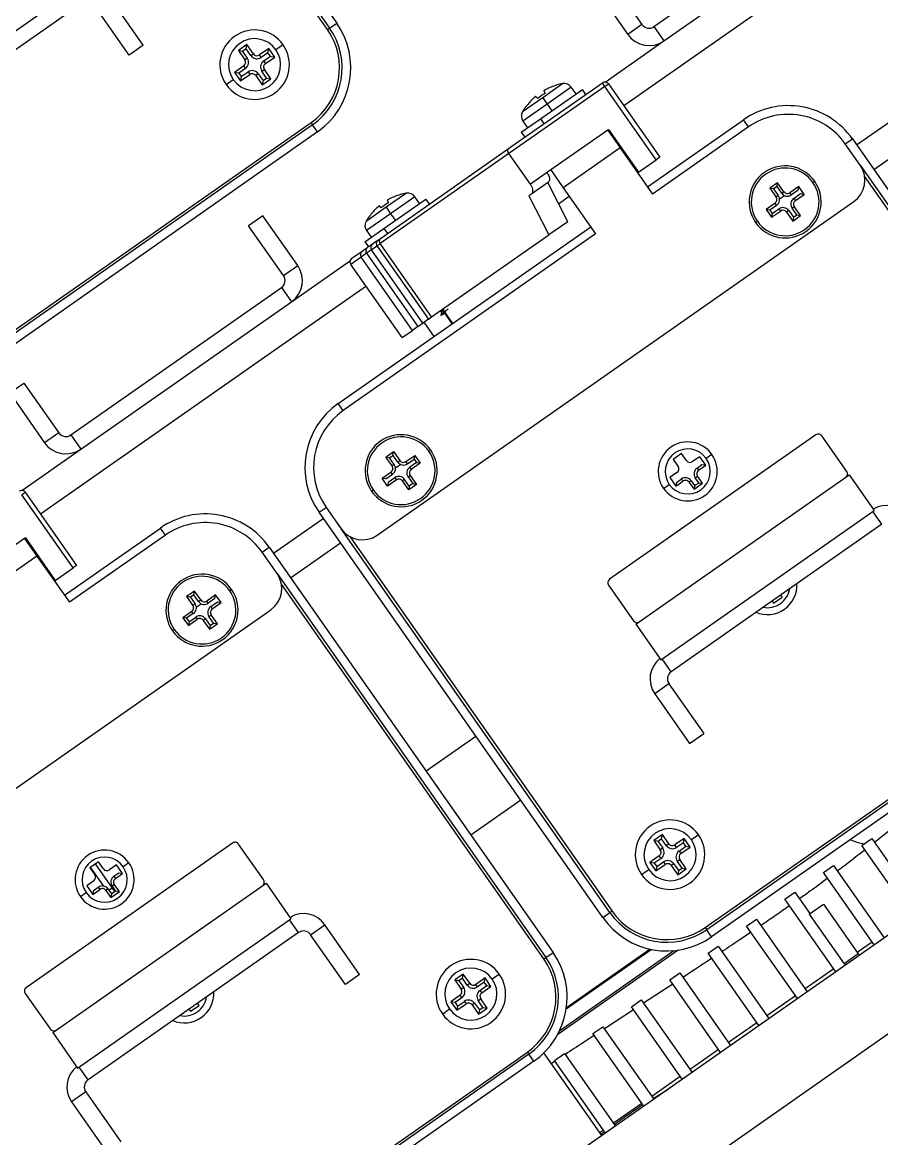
# Model space of a CAD drawing. Header units: millimetres. Extents: x 152904052 to 153933663, y 538271515 to 539240469.
# Drawn here: x 153346588.7 to 153346687.7, y 538942320.1 to 538942448.7 of the extents above; entities that cross this region are included whole.
import ezdxf

# ---------------------------------------------------------------- set-up
doc = ezdxf.new("R2010")
doc.units = ezdxf.units.MM
doc.layers.add('POWR', color=5, linetype='Continuous')

msp = doc.modelspace()

# ---------------------------------------------------------------- linework, layer by layer
at = {"layer": 'POWR', "color": 7}
for p, q in [((153346592.24, 538942495.33), (153346624.94, 538942448.64)), ((153346593.14, 538942492.3), (153346624.12, 538942448.07)), ((153346623.87, 538942447.89), (153346593.65, 538942491.06)), ((153346657.99, 538942439.13), (153346695.47, 538942465.38)), ((153346661.48, 538942448.23), (153346685.73, 538942465.21)), ((153346662.63, 538942446.59), (153346686.88, 538942463.57)), ((153346656.07, 538942454.21), (153346660.09, 538942448.47)), ((153346570.17, 538942435.32), (153346594.75, 538942452.53)), ((153346654.44, 538942453.06), (153346658.45, 538942447.33)), ((153346595.62, 538942450.94), (153346571.37, 538942433.96)), ((153346602.66, 538942446.11), (153346598.65, 538942451.84)), ((153346601.02, 538942444.96), (153346597.01, 538942450.69)), ((153346624.12, 538942448.07), (153346624.94, 538942448.64)), ((153346660.09, 538942448.47), (153346658.45, 538942447.33)), ((153346623.87, 538942447.89), (153346624.12, 538942448.07)), ((153346661.48, 538942448.23), (153346662.63, 538942446.59)), ((153346602.66, 538942446.11), (153346601.02, 538942444.96)), ((153346614.59, 538942446.16), (153346613.61, 538942445.47)), ((153346614.5, 538942445.67), (153346614.59, 538942446.16)), ((153346615.34, 538942445.09), (153346614.59, 538942446.16)), ((153346617.1, 538942445.71), (153346616.03, 538942444.97)), ((153346617.01, 538942445.23), (153346617.1, 538942445.71)), ((153346617.79, 538942444.73), (153346617.1, 538942445.71)), ((153346618.75, 538942446.14), (153346617.93, 538942445.57)), ((153346655.85, 538942441.84), (153346662.63, 538942446.59)), ((153346613.61, 538942445.47), (153346614.35, 538942444.4)), ((153346614.1, 538942445.38), (153346613.61, 538942445.47)), ((153346614.5, 538942445.67), (153346614.1, 538942445.38)), ((153346614.1, 538942445.38), (153346614.64, 538942444.6)), ((153346614.64, 538942444.6), (153346614.35, 538942444.4)), ((153346615.05, 538942444.89), (153346614.5, 538942445.67)), ((153346615.05, 538942444.89), (153346615.34, 538942445.09)), ((153346616.23, 538942444.68), (153346616.03, 538942444.97)), ((153346617.01, 538942445.23), (153346616.23, 538942444.68)), ((153346616.52, 538942444.27), (153346617.3, 538942444.82)), ((153346616.72, 538942443.99), (153346617.79, 538942444.73)), ((153346617.3, 538942444.82), (153346617.01, 538942445.23)), ((153346617.3, 538942444.82), (153346617.79, 538942444.73)), ((153346614.23, 538942443.71), (153346613.17, 538942442.96)), ((153346614.43, 538942443.42), (153346613.65, 538942442.88)), ((153346614.43, 538942443.42), (153346614.23, 538942443.71)), ((153346616.31, 538942443.09), (153346616.6, 538942443.29)), ((153346616.52, 538942444.27), (153346616.72, 538942443.99)), ((153346617.34, 538942442.22), (153346616.6, 538942443.29)), ((153346612.2, 538942441.55), (153346613.02, 538942442.13)), ((153346613.17, 538942442.96), (153346613.85, 538942441.98)), ((153346613.65, 538942442.88), (153346613.17, 538942442.96)), ((153346613.65, 538942442.88), (153346613.94, 538942442.47)), ((153346613.85, 538942441.98), (153346614.92, 538942442.72)), ((153346613.94, 538942442.47), (153346613.85, 538942441.98)), ((153346613.94, 538942442.47), (153346614.72, 538942443.01)), ((153346614.72, 538942443.01), (153346614.92, 538942442.72)), ((153346615.9, 538942442.8), (153346615.61, 538942442.6)), ((153346615.61, 538942442.6), (153346616.36, 538942441.54)), ((153346615.9, 538942442.8), (153346616.45, 538942442.03)), ((153346616.85, 538942442.31), (153346616.31, 538942443.09)), ((153346616.36, 538942441.54), (153346617.34, 538942442.22)), ((153346616.45, 538942442.03), (153346616.36, 538942441.54)), ((153346616.45, 538942442.03), (153346616.85, 538942442.31)), ((153346616.85, 538942442.31), (153346617.34, 538942442.22)), ((153346644.73, 538942434.18), (153346655.54, 538942441.75)), ((153346655.83, 538942441.34), (153346644.77, 538942433.6)), ((153346648.39, 538942437.6), (153346653.24, 538942440.99)), ((153346650.98, 538942441.67), (153346648.66, 538942440.04)), ((153346648.78, 538942440.82), (153346648.93, 538942440.55)), ((153346651.96, 538942441.25), (153346649.18, 538942439.3)), ((153346650.27, 538942441.51), (153346650.29, 538942441.49)), ((153346652.5, 538942440.48), (153346651.96, 538942441.25)), ((153346653.64, 538942440.42), (153346653.24, 538942440.99)), ((153346655.83, 538942441.34), (153346655.54, 538942441.75)), ((153346655.83, 538942441.34), (153346656.24, 538942441.63)), ((153346661.74, 538942432.9), (153346655.83, 538942441.34)), ((153346656.24, 538942441.63), (153346662.15, 538942433.19)), ((153346648.66, 538942440.04), (153346646.34, 538942438.41)), ((153346649.18, 538942439.3), (153346646.39, 538942437.35)), ((153346648.09, 538942439.96), (153346647.89, 538942440.2)), ((153346648.66, 538942440.04), (153346649.18, 538942439.3)), ((153346649.18, 538942439.3), (153346649.72, 538942438.53)), ((153346646.74, 538942439.01), (153346646.72, 538942439.03)), ((153346684.82, 538942434.6), (153346690.55, 538942438.61)), ((153346575.29, 538942404.48), (153346621.98, 538942437.17)), ((153346622.15, 538942436.92), (153346575.46, 538942404.23)), ((153346621.98, 538942437.17), (153346622.15, 538942436.92)), ((153346622.73, 538942436.11), (153346622.15, 538942436.92)), ((153346646.2, 538942436.06), (153346648.39, 538942437.6)), ((153346646.39, 538942437.35), (153346646.93, 538942436.58)), ((153346648.39, 538942437.6), (153346648.79, 538942437.02)), ((153346660.74, 538942429.76), (153346671.8, 538942437.51)), ((153346672.37, 538942436.69), (153346671.8, 538942437.51)), ((153346622.73, 538942436.11), (153346576.03, 538942403.41)), ((153346646.2, 538942436.06), (153346646.6, 538942435.49)), ((153346656.15, 538942436.32), (153346649.6, 538942431.73)), ((153346656.25, 538942436.38), (153346656.15, 538942436.32)), ((153346656.15, 538942436.32), (153346657.59, 538942434.27)), ((153346656.25, 538942436.38), (153346659.69, 538942431.47)), ((153346656.42, 538942436.14), (153346656.32, 538942436.07)), ((153346656.48, 538942436.05), (153346656.42, 538942435.93)), ((153346672.37, 538942436.69), (153346661.31, 538942428.94)), ((153346686.8, 538942431.77), (153346692.53, 538942435.79)), ((153346630.08, 538942423.92), (153346644.73, 538942434.18)), ((153346657.59, 538942434.27), (153346651.03, 538942429.68)), ((153346657.59, 538942434.27), (153346661.31, 538942428.94)), ((153346683.51, 538942434.72), (153346684.33, 538942435.3)), ((153346685.23, 538942432.26), (153346683.51, 538942434.72)), ((153346684.33, 538942435.3), (153346717.03, 538942388.6)), ((153346644.77, 538942433.6), (153346629.96, 538942423.23)), ((153346647.24, 538942430.07), (153346644.77, 538942433.6)), ((153346659.69, 538942431.47), (153346661.74, 538942432.9)), ((153346662.15, 538942433.19), (153346661.74, 538942432.9)), ((153346649.6, 538942431.73), (153346647.24, 538942430.07)), ((153346649.6, 538942431.73), (153346651.03, 538942429.68)), ((153346685.23, 538942432.26), (153346716.21, 538942388.03)), ((153346649.33, 538942430.32), (153346647.42, 538942428.98)), ((153346659.69, 538942431.47), (153346659.59, 538942431.4)), ((153346679.79, 538942430.28), (153346679.99, 538942430.42)), ((153346715.96, 538942387.86), (153346685.74, 538942431.02)), ((153346632.96, 538942429.05), (153346630.64, 538942427.42)), ((153346651.54, 538942425.76), (153346649.25, 538942430.26)), ((153346651.03, 538942429.68), (153346654.76, 538942424.35)), ((153346675.72, 538942430.24), (153346674.82, 538942429.61)), ((153346674.82, 538942429.61), (153346675.54, 538942428.59)), ((153346675.25, 538942429.54), (153346674.82, 538942429.61)), ((153346675.65, 538942429.82), (153346675.25, 538942429.54)), ((153346675.25, 538942429.54), (153346675.79, 538942428.76)), ((153346675.65, 538942429.82), (153346675.72, 538942430.24)), ((153346676.19, 538942429.04), (153346675.65, 538942429.82)), ((153346676.44, 538942429.22), (153346675.72, 538942430.24)), ((153346676.19, 538942429.04), (153346676.44, 538942429.22)), ((153346678.16, 538942429.81), (153346677.14, 538942429.1)), ((153346677.31, 538942428.85), (153346677.14, 538942429.1)), ((153346678.09, 538942429.39), (153346677.31, 538942428.85)), ((153346677.59, 538942428.45), (153346678.36, 538942428.99)), ((153346678.09, 538942429.39), (153346678.16, 538942429.81)), ((153346678.79, 538942428.91), (153346678.16, 538942429.81)), ((153346678.36, 538942428.99), (153346678.79, 538942428.91)), ((153346629.61, 538942389.66), (153346684.5, 538942428.09)), ((153346630.37, 538942424.98), (153346635.22, 538942428.37)), ((153346630.75, 538942428.2), (153346630.91, 538942427.93)), ((153346633.94, 538942428.63), (153346631.15, 538942426.68)), ((153346632.25, 538942428.89), (153346632.26, 538942428.88)), ((153346634.48, 538942427.86), (153346633.94, 538942428.63)), ((153346635.62, 538942427.8), (153346635.22, 538942428.37)), ((153346647.42, 538942428.98), (153346647.08, 538942428.74)), ((153346647.08, 538942428.74), (153346649.37, 538942424.24)), ((153346650.49, 538942427.83), (153346651.72, 538942428.7)), ((153346675.42, 538942427.89), (153346674.39, 538942427.18)), ((153346675.59, 538942427.64), (153346675.42, 538942427.89)), ((153346675.79, 538942428.76), (153346675.54, 538942428.59)), ((153346675.93, 538942428.38), (153346676.51, 538942428.78)), ((153346677.59, 538942428.45), (153346677.77, 538942428.2)), ((153346677.77, 538942428.2), (153346678.79, 538942428.91)), ((153346616.43, 538942426.45), (153346614.79, 538942425.3)), ((153346620.44, 538942420.71), (153346616.43, 538942426.45)), ((153346630.64, 538942427.42), (153346628.31, 538942425.79)), ((153346631.15, 538942426.68), (153346628.37, 538942424.73)), ((153346630.07, 538942427.34), (153346629.86, 538942427.58)), ((153346630.64, 538942427.42), (153346631.15, 538942426.68)), ((153346631.15, 538942426.68), (153346631.7, 538942425.91)), ((153346674.39, 538942427.18), (153346675.02, 538942426.27)), ((153346674.82, 538942427.1), (153346674.39, 538942427.18)), ((153346675.59, 538942427.64), (153346674.82, 538942427.1)), ((153346674.82, 538942427.1), (153346675.1, 538942426.7)), ((153346675.02, 538942426.27), (153346676.05, 538942426.99)), ((153346675.1, 538942426.7), (153346675.02, 538942426.27)), ((153346675.1, 538942426.7), (153346675.87, 538942427.24)), ((153346675.87, 538942427.24), (153346676.05, 538942426.99)), ((153346677, 538942427.04), (153346676.74, 538942426.87)), ((153346676.74, 538942426.87), (153346677.46, 538942425.84)), ((153346677, 538942427.04), (153346677.54, 538942426.27)), ((153346677.39, 538942427.32), (153346677.64, 538942427.5)), ((153346677.93, 538942426.55), (153346677.39, 538942427.32)), ((153346677.46, 538942425.84), (153346678.36, 538942426.48)), ((153346677.54, 538942426.27), (153346677.93, 538942426.55)), ((153346678.36, 538942426.48), (153346677.64, 538942427.5)), ((153346677.93, 538942426.55), (153346678.36, 538942426.48)), ((153346618.8, 538942419.56), (153346614.79, 538942425.3)), ((153346625.11, 538942404.81), (153346654.19, 538942425.17)), ((153346628.72, 538942426.39), (153346628.7, 538942426.41)), ((153346651.54, 538942425.76), (153346649.37, 538942424.24)), ((153346673.4, 538942425.81), (153346673.19, 538942425.66)), ((153346677.54, 538942426.27), (153346677.46, 538942425.84)), ((153346654.76, 538942424.35), (153346625.68, 538942403.99)), ((153346628.18, 538942423.44), (153346630.37, 538942424.98)), ((153346628.37, 538942424.73), (153346628.91, 538942423.96)), ((153346629.7, 538942423.65), (153346630.08, 538942423.92)), ((153346630.37, 538942424.98), (153346630.77, 538942424.4)), ((153346635.87, 538942414.79), (153346649.37, 538942424.24)), ((153346627.87, 538942422.37), (153346628.28, 538942422.66)), ((153346628.18, 538942423.44), (153346628.58, 538942422.87)), ((153346628.28, 538942422.66), (153346628.31, 538942422.68)), ((153346628.28, 538942422.66), (153346628.33, 538942422.6)), ((153346628.31, 538942422.68), (153346628.5, 538942422.81)), ((153346628.5, 538942422.81), (153346629.07, 538942423.21)), ((153346629.58, 538942422.96), (153346628.95, 538942422.52)), ((153346629.07, 538942423.21), (153346629.48, 538942423.5)), ((153346629.48, 538942423.5), (153346629.51, 538942423.52)), ((153346629.48, 538942423.5), (153346629.53, 538942423.44)), ((153346629.51, 538942423.52), (153346629.7, 538942423.65)), ((153346629.96, 538942423.23), (153346629.58, 538942422.96)), ((153346629.58, 538942422.96), (153346635.49, 538942414.52)), ((153346629.58, 538942422.96), (153346635.49, 538942414.52)), ((153346629.58, 538942422.96), (153346629.58, 538942422.96)), ((153346635.87, 538942414.79), (153346629.96, 538942423.23)), ((153346619.71, 538942416.53), (153346626.51, 538942421.3)), ((153346627.75, 538942421.68), (153346626.55, 538942420.84)), ((153346626.68, 538942421.54), (153346627.87, 538942422.37)), ((153346628.38, 538942422.12), (153346627.75, 538942421.68)), ((153346633.66, 538942413.24), (153346627.75, 538942421.68)), ((153346628.95, 538942422.52), (153346628.38, 538942422.12)), ((153346628.38, 538942422.12), (153346634.29, 538942413.68)), ((153346628.38, 538942422.12), (153346634.29, 538942413.68)), ((153346628.38, 538942422.12), (153346628.38, 538942422.12)), ((153346634.86, 538942414.08), (153346628.95, 538942422.52)), ((153346618.8, 538942419.56), (153346620.44, 538942420.71)), ((153346632.46, 538942412.4), (153346626.55, 538942420.84)), ((153346590.82, 538942392.1), (153346628.3, 538942418.34)), ((153346594.31, 538942401.19), (153346618.56, 538942418.17)), ((153346618.56, 538942418.17), (153346619.71, 538942416.53)), ((153346595.46, 538942399.56), (153346619.71, 538942416.53)), ((153346636.82, 538942415.46), (153346637.01, 538942415.46)), ((153346637.07, 538942415.63), (153346638.21, 538942413.99)), ((153346637.11, 538942415.05), (153346637.34, 538942415.24)), ((153346637.28, 538942415.16), (153346637.11, 538942415.05)), ((153346637.14, 538942415.68), (153346638.28, 538942414.04)), ((153346634.29, 538942413.68), (153346633.66, 538942413.24)), ((153346634.29, 538942413.68), (153346634.86, 538942414.08)), ((153346634.29, 538942413.68), (153346634.29, 538942413.68)), ((153346635.49, 538942414.52), (153346634.86, 538942414.08)), ((153346636.17, 538942412.55), (153346635.02, 538942414.19)), ((153346635.49, 538942414.52), (153346635.87, 538942414.79)), ((153346635.49, 538942414.52), (153346635.49, 538942414.52)), ((153346632.46, 538942412.4), (153346633.66, 538942413.24)), ((153346587.27, 538942406.03), (153346588.9, 538942407.17)), ((153346588.9, 538942407.17), (153346592.92, 538942401.44)), ((153346484.28, 538942189.25), (153346793.71, 538942405.92)), ((153346587.27, 538942406.03), (153346591.28, 538942400.29)), ((153346777.07, 538942405.62), (153346555.9, 538942250.76)), ((153346625.68, 538942403.99), (153346625.11, 538942404.81)), ((153346592.92, 538942401.44), (153346591.28, 538942400.29)), ((153346594.31, 538942401.19), (153346595.46, 538942399.56)), ((153346680.12, 538942401.21), (153346656.36, 538942384.58)), ((153346683.68, 538942397), (153346680.81, 538942401.09)), ((153346588.68, 538942394.81), (153346595.46, 538942399.56)), ((153346635.55, 538942399.31), (153346635.76, 538942399.45)), ((153346630.59, 538942398.64), (153346631.49, 538942399.27)), ((153346631.31, 538942397.62), (153346630.59, 538942398.64)), ((153346631.02, 538942398.56), (153346630.59, 538942398.64)), ((153346631.02, 538942398.56), (153346631.41, 538942398.84)), ((153346631.56, 538942397.79), (153346631.02, 538942398.56)), ((153346631.41, 538942398.84), (153346631.49, 538942399.27)), ((153346631.41, 538942398.84), (153346631.95, 538942398.07)), ((153346631.49, 538942399.27), (153346632.21, 538942398.25)), ((153346631.95, 538942398.07), (153346632.21, 538942398.25)), ((153346632.9, 538942398.12), (153346633.93, 538942398.84)), ((153346633.08, 538942397.87), (153346632.9, 538942398.12)), ((153346633.08, 538942397.87), (153346633.85, 538942398.41)), ((153346633.85, 538942398.41), (153346633.93, 538942398.84)), ((153346633.85, 538942398.41), (153346634.13, 538942398.01)), ((153346633.93, 538942398.84), (153346634.56, 538942397.94)), ((153346664.66, 538942399.06), (153346663.68, 538942398.37)), ((153346663.68, 538942398.37), (153346664.25, 538942397.55)), ((153346665.23, 538942398.24), (153346664.66, 538942399.06)), ((153346666.75, 538942398.69), (153346665.93, 538942398.12)), ((153346667.44, 538942397.71), (153346666.75, 538942398.69)), ((153346668.16, 538942398.94), (153346667.5, 538942398.48)), ((153346630.16, 538942396.2), (153346631.18, 538942396.92)), ((153346631.36, 538942396.67), (153346631.18, 538942396.92)), ((153346631.56, 538942397.79), (153346631.31, 538942397.62)), ((153346631.7, 538942397.4), (153346632.27, 538942397.8)), ((153346634.13, 538942398.01), (153346633.36, 538942397.47)), ((153346633.36, 538942397.47), (153346633.53, 538942397.22)), ((153346634.56, 538942397.94), (153346633.53, 538942397.22)), ((153346634.13, 538942398.01), (153346634.56, 538942397.94)), ((153346664.13, 538942396.85), (153346663.31, 538942396.28)), ((153346666.44, 538942397.38), (153346667.01, 538942397.78)), ((153346666.44, 538942397.38), (153346666.62, 538942397.13)), ((153346666.62, 538942397.13), (153346667.44, 538942397.71)), ((153346667.01, 538942397.78), (153346667.44, 538942397.71)), ((153346630.79, 538942395.3), (153346630.16, 538942396.2)), ((153346630.59, 538942396.13), (153346630.16, 538942396.2)), ((153346630.59, 538942396.13), (153346631.36, 538942396.67)), ((153346631.81, 538942396.02), (153346630.79, 538942395.3)), ((153346630.86, 538942395.73), (153346630.79, 538942395.3)), ((153346631.64, 538942396.27), (153346630.86, 538942395.73)), ((153346631.64, 538942396.27), (153346631.81, 538942396.02)), ((153346632.76, 538942396.07), (153346632.51, 538942395.9)), ((153346633.23, 538942394.87), (153346632.51, 538942395.9)), ((153346633.3, 538942395.3), (153346632.76, 538942396.07)), ((153346633.16, 538942396.35), (153346633.41, 538942396.53)), ((153346633.16, 538942396.35), (153346633.7, 538942395.58)), ((153346633.7, 538942395.58), (153346633.3, 538942395.3)), ((153346633.41, 538942396.53), (153346634.13, 538942395.5)), ((153346633.7, 538942395.58), (153346634.13, 538942395.5)), ((153346659.39, 538942379.38), (153346683.97, 538942396.59)), ((153346663.31, 538942396.28), (153346664, 538942395.3)), ((153346664, 538942395.3), (153346664.82, 538942395.87)), ((153346664.07, 538942395.72), (153346664, 538942395.3)), ((153346664.07, 538942395.72), (153346664.64, 538942396.12)), ((153346664.64, 538942396.12), (153346664.82, 538942395.87)), ((153346665.76, 538942395.92), (153346665.51, 538942395.75)), ((153346665.51, 538942395.75), (153346666.09, 538942394.93)), ((153346665.76, 538942395.92), (153346666.16, 538942395.36)), ((153346666.09, 538942394.93), (153346667.07, 538942395.62)), ((153346666.16, 538942395.36), (153346666.64, 538942395.69)), ((153346666.24, 538942396.26), (153346666.5, 538942396.44)), ((153346666.64, 538942395.69), (153346666.24, 538942396.26)), ((153346667.07, 538942395.62), (153346666.5, 538942396.44)), ((153346666.64, 538942395.69), (153346667.07, 538942395.62)), ((153346683.97, 538942396.59), (153346686.84, 538942392.49)), ((153346588.66, 538942394.31), (153346589.07, 538942394.59)), ((153346594.57, 538942385.87), (153346588.66, 538942394.31)), ((153346589.07, 538942394.59), (153346594.98, 538942386.16)), ((153346629.16, 538942394.83), (153346628.96, 538942394.69)), ((153346634.13, 538942395.5), (153346633.23, 538942394.87)), ((153346633.3, 538942395.3), (153346633.23, 538942394.87)), ((153346662.59, 538942395.04), (153346663.24, 538942395.5)), ((153346666.16, 538942395.36), (153346666.09, 538942394.93)), ((153346622.9, 538942392.28), (153346623.72, 538942392.85)), ((153346655.59, 538942345.59), (153346622.9, 538942392.28)), ((153346623.72, 538942392.85), (153346625.44, 538942390.39)), ((153346662.26, 538942375.28), (153346686.84, 538942392.49)), ((153346687.71, 538942390.9), (153346686.67, 538942392.38)), ((153346593.57, 538942382.73), (153346604.63, 538942390.47)), ((153346605.2, 538942389.65), (153346604.63, 538942390.47)), ((153346617.65, 538942387.57), (153346623.38, 538942391.58)), ((153346687.71, 538942390.9), (153346663.46, 538942373.92)), ((153346588.98, 538942389.28), (153346582.43, 538942384.69)), ((153346589.08, 538942389.35), (153346588.98, 538942389.28)), ((153346588.98, 538942389.28), (153346590.41, 538942387.23)), ((153346589.08, 538942389.35), (153346592.52, 538942384.44)), ((153346605.2, 538942389.65), (153346594.14, 538942381.91)), ((153346656.41, 538942346.16), (153346625.44, 538942390.39)), ((153346626.43, 538942389.49), (153346656.66, 538942346.33)), ((153346589.25, 538942389.1), (153346589.15, 538942389.04)), ((153346589.31, 538942389.02), (153346589.25, 538942388.89)), ((153346616.34, 538942387.69), (153346617.16, 538942388.26)), ((153346617.16, 538942388.26), (153346649.86, 538942341.57)), ((153346619.63, 538942384.74), (153346625.36, 538942388.75)), ((153346590.41, 538942387.23), (153346583.86, 538942382.65)), ((153346590.41, 538942387.23), (153346594.14, 538942381.91)), ((153346618.06, 538942385.23), (153346616.34, 538942387.69)), ((153346592.52, 538942384.44), (153346594.57, 538942385.87)), ((153346594.98, 538942386.16), (153346594.57, 538942385.87)), ((153346592.52, 538942384.44), (153346592.42, 538942384.37)), ((153346618.06, 538942385.23), (153346649.04, 538942341)), ((153346648.79, 538942340.82), (153346618.57, 538942383.99)), ((153346608.55, 538942383.21), (153346607.65, 538942382.58)), ((153346608.48, 538942382.78), (153346608.08, 538942382.5)), ((153346608.48, 538942382.78), (153346608.55, 538942383.21)), ((153346609.02, 538942382.01), (153346608.48, 538942382.78)), ((153346609.27, 538942382.19), (153346608.55, 538942383.21)), ((153346610.99, 538942382.78), (153346609.97, 538942382.06)), ((153346610.91, 538942382.35), (153346610.99, 538942382.78)), ((153346611.62, 538942381.88), (153346610.99, 538942382.78)), ((153346612.62, 538942383.25), (153346612.82, 538942383.39)), ((153346656.24, 538942383.88), (153346659.11, 538942379.79)), ((153346676.25, 538942382.51), (153346676.07, 538942382.76)), ((153346607.65, 538942382.58), (153346608.37, 538942381.56)), ((153346608.08, 538942382.5), (153346607.65, 538942382.58)), ((153346608.08, 538942382.5), (153346608.62, 538942381.73)), ((153346608.62, 538942381.73), (153346608.37, 538942381.56)), ((153346608.76, 538942381.34), (153346609.33, 538942381.74)), ((153346609.02, 538942382.01), (153346609.27, 538942382.19)), ((153346610.14, 538942381.81), (153346609.97, 538942382.06)), ((153346610.91, 538942382.35), (153346610.14, 538942381.81)), ((153346610.42, 538942381.41), (153346611.19, 538942381.95)), ((153346610.42, 538942381.41), (153346610.6, 538942381.16)), ((153346610.6, 538942381.16), (153346611.62, 538942381.88)), ((153346611.19, 538942381.95), (153346611.62, 538942381.88)), ((153346675.09, 538942382.07), (153346675.26, 538942381.82)), ((153346675.26, 538942381.82), (153346676.25, 538942382.51)), ((153346562.44, 538942342.62), (153346617.33, 538942381.05)), ((153346608.25, 538942380.86), (153346607.22, 538942380.14)), ((153346607.22, 538942380.14), (153346607.85, 538942379.24)), ((153346607.65, 538942380.07), (153346607.22, 538942380.14)), ((153346608.42, 538942380.61), (153346607.65, 538942380.07)), ((153346607.93, 538942379.67), (153346608.7, 538942380.21)), ((153346608.42, 538942380.61), (153346608.25, 538942380.86)), ((153346608.7, 538942380.21), (153346608.88, 538942379.96)), ((153346610.22, 538942380.29), (153346610.47, 538942380.47)), ((153346610.76, 538942379.52), (153346610.22, 538942380.29)), ((153346611.19, 538942379.44), (153346610.47, 538942380.47)), ((153346607.65, 538942380.07), (153346607.93, 538942379.67)), ((153346607.85, 538942379.24), (153346608.88, 538942379.96)), ((153346607.93, 538942379.67), (153346607.85, 538942379.24)), ((153346609.82, 538942380.01), (153346609.57, 538942379.83)), ((153346609.57, 538942379.83), (153346610.29, 538942378.81)), ((153346609.82, 538942380.01), (153346610.37, 538942379.24)), ((153346610.29, 538942378.81), (153346611.19, 538942379.44)), ((153346610.37, 538942379.24), (153346610.29, 538942378.81)), ((153346610.37, 538942379.24), (153346610.76, 538942379.52)), ((153346610.76, 538942379.52), (153346611.19, 538942379.44)), ((153346659.39, 538942379.38), (153346662.26, 538942375.28)), ((153346606.23, 538942378.77), (153346606.02, 538942378.63)), ((153346667.38, 538942344.44), (153346714.07, 538942377.13)), ((153346714.24, 538942376.89), (153346667.55, 538942344.19)), ((153346663.46, 538942373.92), (153346662.43, 538942375.4)), ((153346714.82, 538942376.07), (153346668.12, 538942343.37)), ((153346663.21, 538942372.53), (153346661.58, 538942371.38)), ((153346663.21, 538942372.53), (153346667.23, 538942366.8)), ((153346661.58, 538942371.38), (153346665.59, 538942365.65)), ((153346640.96, 538942366.47), (153346635.23, 538942362.46)), ((153346665.59, 538942365.65), (153346667.23, 538942366.8)), ((153346646.13, 538942359.1), (153346640.39, 538942355.09)), ((153346690.01, 538942356.75), (153346686.88, 538942354.25)), ((153346662.45, 538942355.15), (153346661.46, 538942354.46)), ((153346661.46, 538942354.46), (153346662.21, 538942353.39)), ((153346661.95, 538942354.37), (153346661.46, 538942354.46)), ((153346662.36, 538942354.66), (153346661.95, 538942354.37)), ((153346662.36, 538942354.66), (153346662.45, 538942355.15)), ((153346662.9, 538942353.88), (153346662.36, 538942354.66)), ((153346663.19, 538942354.08), (153346662.45, 538942355.15)), ((153346664.95, 538942354.7), (153346663.89, 538942353.96)), ((153346664.87, 538942354.22), (153346664.95, 538942354.7)), ((153346665.64, 538942353.72), (153346664.95, 538942354.7)), ((153346666.61, 538942355.13), (153346665.79, 538942354.56)), ((153346685.42, 538942353.9), (153346686.56, 538942354.7)), ((153346686.56, 538942354.7), (153346692.41, 538942346.34)), ((153346612.95, 538942354.18), (153346589.19, 538942337.55)), ((153346616.51, 538942349.96), (153346613.64, 538942354.06)), ((153346661.95, 538942354.37), (153346662.5, 538942353.59)), ((153346662.5, 538942353.59), (153346662.21, 538942353.39)), ((153346662.9, 538942353.88), (153346663.19, 538942354.08)), ((153346664.09, 538942353.67), (153346663.89, 538942353.96)), ((153346664.87, 538942354.22), (153346664.09, 538942353.67)), ((153346664.37, 538942353.26), (153346665.15, 538942353.81)), ((153346664.37, 538942353.26), (153346664.58, 538942352.98)), ((153346664.58, 538942352.98), (153346665.64, 538942353.72)), ((153346665.15, 538942353.81), (153346664.87, 538942354.22)), ((153346665.15, 538942353.81), (153346665.64, 538942353.72)), ((153346691.27, 538942345.54), (153346685.42, 538942353.9)), ((153346597.49, 538942352.02), (153346596.51, 538942351.34)), ((153346598.06, 538942351.21), (153346597.49, 538942352.02)), ((153346600.99, 538942351.91), (153346600.33, 538942351.45)), ((153346662.09, 538942352.7), (153346661.02, 538942351.95)), ((153346661.02, 538942351.95), (153346661.71, 538942350.97)), ((153346661.51, 538942351.87), (153346661.02, 538942351.95)), ((153346662.29, 538942352.41), (153346661.51, 538942351.87)), ((153346661.51, 538942351.87), (153346661.8, 538942351.46)), ((153346661.8, 538942351.46), (153346662.57, 538942352)), ((153346662.29, 538942352.41), (153346662.09, 538942352.7)), ((153346662.57, 538942352), (153346662.77, 538942351.71)), ((153346664.17, 538942352.08), (153346664.45, 538942352.28)), ((153346664.71, 538942351.3), (153346664.17, 538942352.08)), ((153346665.2, 538942351.21), (153346664.45, 538942352.28)), ((153346596.51, 538942351.34), (153346597.08, 538942350.52)), ((153346598.11, 538942349.21), (153346596.59, 538942351.39)), ((153346599.39, 538942348.61), (153346597.16, 538942351.8)), ((153346599.58, 538942351.66), (153346598.76, 538942351.08)), ((153346599.27, 538942350.35), (153346599.84, 538942350.75)), ((153346599.45, 538942350.1), (153346600.27, 538942350.67)), ((153346600.27, 538942350.67), (153346599.58, 538942351.66)), ((153346599.84, 538942350.75), (153346600.27, 538942350.67)), ((153346660.05, 538942350.54), (153346660.87, 538942351.12)), ((153346661.71, 538942350.97), (153346662.77, 538942351.71)), ((153346661.8, 538942351.46), (153346661.71, 538942350.97)), ((153346663.76, 538942351.79), (153346663.47, 538942351.59)), ((153346663.47, 538942351.59), (153346664.22, 538942350.53)), ((153346663.76, 538942351.79), (153346664.3, 538942351.02)), ((153346664.22, 538942350.53), (153346665.2, 538942351.21)), ((153346664.3, 538942351.02), (153346664.22, 538942350.53)), ((153346664.3, 538942351.02), (153346664.71, 538942351.3)), ((153346664.71, 538942351.3), (153346665.2, 538942351.21)), ((153346680.99, 538942350.8), (153346682.14, 538942351.6)), ((153346686.84, 538942342.44), (153346680.99, 538942350.8)), ((153346682.14, 538942351.6), (153346687.99, 538942343.25)), ((153346592.22, 538942332.35), (153346616.8, 538942349.55)), ((153346596.96, 538942349.82), (153346596.14, 538942349.25)), ((153346599.07, 538942349.23), (153346599.32, 538942349.4)), ((153346599.27, 538942350.35), (153346599.45, 538942350.1)), ((153346599.9, 538942348.58), (153346599.32, 538942349.4)), ((153346616.8, 538942349.55), (153346619.67, 538942345.46)), ((153346595.42, 538942348.01), (153346596.07, 538942348.47)), ((153346596.14, 538942349.25), (153346596.83, 538942348.26)), ((153346596.83, 538942348.26), (153346597.65, 538942348.84)), ((153346596.9, 538942348.69), (153346596.83, 538942348.26)), ((153346596.9, 538942348.69), (153346597.47, 538942349.09)), ((153346597.47, 538942349.09), (153346597.65, 538942348.84)), ((153346598.59, 538942348.89), (153346598.34, 538942348.71)), ((153346598.34, 538942348.71), (153346598.92, 538942347.9)), ((153346598.59, 538942348.89), (153346598.99, 538942348.32)), ((153346599.11, 538942349.01), (153346598.71, 538942348.73)), ((153346598.92, 538942347.9), (153346599.9, 538942348.58)), ((153346598.99, 538942348.32), (153346598.92, 538942347.9)), ((153346598.99, 538942348.32), (153346599.47, 538942348.66)), ((153346599.47, 538942348.66), (153346599.07, 538942349.23)), ((153346599.47, 538942348.66), (153346599.9, 538942348.58)), ((153346676.57, 538942347.7), (153346677.72, 538942348.5)), ((153346677.72, 538942348.5), (153346679.44, 538942346.05)), ((153346682.42, 538942339.35), (153346676.57, 538942347.7)), ((153346679.36, 538942345.99), (153346680.99, 538942347.14)), ((153346680.99, 538942347.14), (153346685.01, 538942341.4)), ((153346595.09, 538942328.25), (153346619.67, 538942345.46)), ((153346655.59, 538942345.59), (153346656.41, 538942346.16)), ((153346656.66, 538942346.33), (153346656.41, 538942346.16)), ((153346672.15, 538942344.6), (153346673.29, 538942345.41)), ((153346673.29, 538942345.41), (153346679.14, 538942337.05)), ((153346679.36, 538942345.99), (153346683.37, 538942340.26)), ((153346620.54, 538942343.87), (153346619.5, 538942345.34)), ((153346621.93, 538942343.62), (153346623.57, 538942344.77)), ((153346627.58, 538942339.04), (153346623.57, 538942344.77)), ((153346667.38, 538942344.44), (153346667.55, 538942344.19)), ((153346668.12, 538942343.37), (153346667.55, 538942344.19)), ((153346678, 538942336.25), (153346672.15, 538942344.6)), ((153346620.54, 538942343.87), (153346596.29, 538942326.89)), ((153346625.94, 538942337.89), (153346621.93, 538942343.62)), ((153346649.04, 538942341), (153346649.86, 538942341.57)), ((153346664.28, 538942341.84), (153346650.4, 538942332.12)), ((153346650.64, 538942332.59), (153346663.76, 538942341.78)), ((153346651.38, 538942335.07), (153346661.17, 538942341.93)), ((153346661.04, 538942341.95), (153346651.4, 538942335.21)), ((153346667.72, 538942341.51), (153346668.87, 538942342.31)), ((153346668.87, 538942342.31), (153346674.72, 538942333.95)), ((153346686.61, 538942342.77), (153346684.89, 538942341.57)), ((153346648.79, 538942340.82), (153346649.04, 538942341)), ((153346673.57, 538942333.15), (153346667.72, 538942341.51)), ((153346685.01, 538942341.4), (153346683.37, 538942340.26)), ((153346683.37, 538942340.26), (153346683.49, 538942340.1)), ((153346627.58, 538942339.04), (153346625.94, 538942337.89)), ((153346639.51, 538942339.09), (153346638.53, 538942338.4)), ((153346639.42, 538942338.6), (153346639.51, 538942339.09)), ((153346640.26, 538942338.02), (153346639.51, 538942339.09)), ((153346643.67, 538942339.07), (153346642.85, 538942338.5)), ((153346663.3, 538942338.41), (153346664.45, 538942339.21)), ((153346664.45, 538942339.21), (153346670.3, 538942330.86)), ((153346682.19, 538942339.67), (153346678.91, 538942337.38)), ((153346639.02, 538942338.31), (153346638.53, 538942338.4)), ((153346638.53, 538942338.4), (153346639.27, 538942337.33)), ((153346639.42, 538942338.6), (153346639.02, 538942338.31)), ((153346639.02, 538942338.31), (153346639.56, 538942337.53)), ((153346639.97, 538942337.82), (153346639.42, 538942338.6)), ((153346639.97, 538942337.82), (153346640.26, 538942338.02)), ((153346642.02, 538942338.64), (153346640.95, 538942337.9)), ((153346641.15, 538942337.61), (153346640.95, 538942337.9)), ((153346641.93, 538942338.16), (153346641.15, 538942337.61)), ((153346641.44, 538942337.2), (153346642.22, 538942337.75)), ((153346641.93, 538942338.16), (153346642.02, 538942338.64)), ((153346642.22, 538942337.75), (153346641.93, 538942338.16)), ((153346642.7, 538942337.66), (153346642.02, 538942338.64)), ((153346642.22, 538942337.75), (153346642.7, 538942337.66)), ((153346663.64, 538942337.93), (153346660.29, 538942335.74)), ((153346669.15, 538942330.05), (153346663.3, 538942338.41)), ((153346589.07, 538942336.85), (153346591.94, 538942332.76)), ((153346639.15, 538942336.64), (153346638.08, 538942335.89)), ((153346639.35, 538942336.35), (153346639.15, 538942336.64)), ((153346639.56, 538942337.53), (153346639.27, 538942337.33)), ((153346641.44, 538942337.2), (153346641.64, 538942336.92)), ((153346641.64, 538942336.92), (153346642.7, 538942337.66)), ((153346677.77, 538942336.58), (153346674.49, 538942334.28)), ((153346608.09, 538942334.79), (153346609.08, 538942335.48)), ((153346609.08, 538942335.48), (153346608.9, 538942335.72)), ((153346638.08, 538942335.89), (153346638.77, 538942334.91)), ((153346638.57, 538942335.8), (153346638.08, 538942335.89)), ((153346639.35, 538942336.35), (153346638.57, 538942335.8)), ((153346638.57, 538942335.8), (153346638.86, 538942335.4)), ((153346638.77, 538942334.91), (153346639.84, 538942335.65)), ((153346638.86, 538942335.4), (153346638.77, 538942334.91)), ((153346638.86, 538942335.4), (153346639.64, 538942335.94)), ((153346639.64, 538942335.94), (153346639.84, 538942335.65)), ((153346640.82, 538942335.73), (153346640.53, 538942335.53)), ((153346640.53, 538942335.53), (153346641.28, 538942334.47)), ((153346640.82, 538942335.73), (153346641.37, 538942334.96)), ((153346641.23, 538942336.02), (153346641.52, 538942336.22)), ((153346641.77, 538942335.24), (153346641.23, 538942336.02)), ((153346641.28, 538942334.47), (153346642.26, 538942335.15)), ((153346641.37, 538942334.96), (153346641.77, 538942335.24)), ((153346642.26, 538942335.15), (153346641.52, 538942336.22)), ((153346641.77, 538942335.24), (153346642.26, 538942335.15)), ((153346658.88, 538942335.31), (153346660.02, 538942336.12)), ((153346664.73, 538942326.96), (153346658.88, 538942335.31)), ((153346660.02, 538942336.12), (153346665.87, 538942327.76)), ((153346607.92, 538942335.04), (153346608.09, 538942334.79)), ((153346637.12, 538942334.48), (153346637.94, 538942335.06)), ((153346641.37, 538942334.96), (153346641.28, 538942334.47)), ((153346659.12, 538942334.97), (153346655.77, 538942332.78)), ((153346654.45, 538942332.22), (153346655.6, 538942333.02)), ((153346655.6, 538942333.02), (153346661.45, 538942324.66)), ((153346673.34, 538942333.48), (153346670.07, 538942331.19)), ((153346592.22, 538942332.35), (153346595.09, 538942328.25)), ((153346660.3, 538942323.86), (153346654.45, 538942332.22)), ((153346600.21, 538942297.41), (153346646.9, 538942330.1)), ((153346646.9, 538942330.1), (153346647.07, 538942329.85)), ((153346655.47, 538942320.48), (153346648.8, 538942330)), ((153346668.92, 538942330.38), (153346665.64, 538942328.09)), ((153346647.07, 538942329.85), (153346600.38, 538942297.16)), ((153346647.65, 538942329.04), (153346600.95, 538942296.34)), ((153346647.65, 538942329.04), (153346647.07, 538942329.85)), ((153346650.08, 538942329.05), (153346649.66, 538942328.77)), ((153346650.03, 538942329.12), (153346651.18, 538942329.92)), ((153346655.88, 538942320.76), (153346650.03, 538942329.12)), ((153346651.18, 538942329.92), (153346657.03, 538942321.57)), ((153346596.29, 538942326.89), (153346595.26, 538942328.36)), ((153346664.5, 538942327.28), (153346661.22, 538942324.99)), ((153346596.04, 538942325.5), (153346594.4, 538942324.35)), ((153346596.04, 538942325.5), (153346600.06, 538942319.76)), ((153346661.38, 538942324.76), (153346663.11, 538942325.83)), ((153346594.4, 538942324.35), (153346598.42, 538942318.62)), ((153346660.07, 538942324.19), (153346656.8, 538942321.89)), ((153346655.65, 538942321.09), (153346655.24, 538942320.8))]:
    msp.add_line(p, q, dxfattribs=at)
at = {"layer": 'POWR', "color": 7, "flags": 128}
msp.add_lwpolyline([(153346685.01, 538942341.4), (153346685.14, 538942341.25), (153346685.14, 538942341.25)], dxfattribs=at)
at = {"layer": 'POWR', "color": 7}
for centre, radius, start, end in [((153346617.56, 538942443.48), 9, 305, 35), ((153346660.91, 538942449.05), 1, 215, 305), ((153346615.48, 538942443.85), 4, 35, 215), ((153346617.56, 538942443.48), 7.7, 305, 35), ((153346617.56, 538942443.48), 8, 305, 35), ((153346660.91, 538942449.05), 3, 215, 305), ((153346615.48, 538942443.85), 4, 215, 35), ((153346615.48, 538942443.85), 3, 35, 215), ((153346615.48, 538942443.85), 3, 215, 35), ((153346613.94, 538942444.12), 0.851, 305, 35), ((153346615.75, 538942445.38), 0.851, 215, 305), ((153346615.75, 538942445.38), 0.5, 215, 305), ((153346613.94, 538942444.12), 0.5, 305, 35), ((153346615.21, 538942442.31), 0.851, 35, 125), ((153346617.01, 538942443.58), 0.851, 125, 215), ((153346617.01, 538942443.58), 0.5, 125, 215), ((153346615.21, 538942442.31), 0.5, 35, 125), ((153346652.04, 538942435.21), 6.52, 105.6083, 117.5152), ((153346652.01, 538942435.25), 6.5, 99.1279, 105.5214), ((153346651.14, 538942440.68), 1, 35, 99.1279), ((153346655.83, 538942441.34), 0.5, 35, 125), ((153346652.04, 538942435.21), 6.52, 132.4848, 144.3917), ((153346652.12, 538942435.09), 6.32, 120.3185, 129.6814), ((153346647.21, 538942437.93), 1, 150.8721, 215), ((153346652.01, 538942435.25), 6.5, 144.4786, 150.8721), ((153346676.96, 538942430.13), 9, 35, 125), ((153346676.96, 538942430.13), 8, 35, 125), ((153346676.59, 538942428.04), 4.15, 35, 215), ((153346676.59, 538942428.04), 3.9, 35, 215), ((153346682.78, 538942430.54), 3, 305, 35), ((153346676.59, 538942428.04), 4.15, 215, 35), ((153346676.59, 538942428.04), 3.9, 215, 35), ((153346633.99, 538942422.63), 6.5, 99.1279, 105.5214), ((153346633.12, 538942428.06), 1, 35, 99.1279), ((153346676.85, 538942429.51), 0.807, 215, 305), ((153346676.85, 538942429.51), 0.5, 215, 305), ((153346634.1, 538942422.48), 6.32, 120.3185, 129.6814), ((153346634.02, 538942422.6), 6.52, 105.6083, 117.5152), ((153346675.13, 538942428.3), 0.5, 305, 35), ((153346675.13, 538942428.3), 0.807, 305, 35), ((153346678.05, 538942427.79), 0.807, 125, 215), ((153346678.05, 538942427.79), 0.5, 125, 215), ((153346634.02, 538942422.59), 6.52, 132.4848, 144.3917), ((153346676.33, 538942426.58), 0.807, 35, 125), ((153346676.33, 538942426.58), 0.5, 35, 125), ((153346629.19, 538942425.31), 1, 150.8721, 215), ((153346633.99, 538942422.63), 6.5, 144.4786, 150.8721), ((153346628.79, 538942422.4), 0.5, 125, 215), ((153346628.79, 538942422.41), 0.499, 125.07, 215.0698), ((153346628.27, 538942422.59), 0.103, 37.4159, 66.5165), ((153346629.36, 538942422.81), 0.499, 125.07, 215.0698), ((153346629.99, 538942423.24), 0.5, 125, 215), ((153346629.99, 538942423.25), 0.499, 125.07, 215.0698), ((153346629.47, 538942423.43), 0.103, 37.4159, 66.5165), ((153346628.16, 538942421.97), 0.499, 125.07, 215.0698), ((153346617.99, 538942418.99), 3, 305, 35), ((153346617.99, 538942418.99), 1, 305, 35), ((153346630.27, 538942397.44), 9, 125, 215), ((153346630.27, 538942397.44), 8, 125, 215), ((153346593.74, 538942402.01), 1, 215, 305), ((153346632.36, 538942397.07), 4.15, 35, 215), ((153346632.36, 538942397.07), 3.9, 35, 215), ((153346680.41, 538942400.8), 0.5, 35, 125), ((153346593.74, 538942402.01), 3, 215, 305), ((153346632.36, 538942397.07), 4.15, 215, 35), ((153346665.37, 538942396.99), 3.4, 35, 215), ((153346665.37, 538942396.99), 2.6, 35, 215), ((153346632.36, 538942397.07), 3.9, 215, 35), ((153346632.62, 538942398.53), 0.5, 215, 305), ((153346665.37, 538942396.99), 3.4, 215, 35), ((153346665.37, 538942396.99), 2.6, 215, 35), ((153346665.64, 538942398.53), 0.5, 215, 305), ((153346630.9, 538942397.33), 0.5, 305, 35), ((153346630.9, 538942397.33), 0.807, 305, 35), ((153346632.62, 538942398.53), 0.807, 215, 305), ((153346633.82, 538942396.81), 0.807, 125, 215), ((153346633.82, 538942396.81), 0.5, 125, 215), ((153346663.84, 538942397.26), 0.5, 305, 35), ((153346666.9, 538942396.72), 0.807, 125, 215), ((153346666.9, 538942396.72), 0.5, 125, 215), ((153346683.27, 538942396.71), 0.5, 305, 35), ((153346632.1, 538942395.61), 0.807, 35, 125), ((153346632.1, 538942395.61), 0.5, 35, 125), ((153346665.1, 538942395.46), 0.807, 35, 125), ((153346665.1, 538942395.46), 0.5, 35, 125), ((153346588.66, 538942394.31), 0.5, 35, 125), ((153346688.28, 538942390.08), 3, 35, 121.1774), ((153346609.79, 538942383.1), 9, 35, 125), ((153346609.79, 538942383.1), 8, 35, 125), ((153346627.89, 538942392.11), 3, 215, 305), ((153346609.42, 538942381.01), 4.15, 35, 215), ((153346609.42, 538942381.01), 3.9, 35, 215), ((153346615.61, 538942383.51), 3, 305, 35), ((153346656.65, 538942384.17), 0.5, 125, 215), ((153346674.55, 538942383.89), 3.4, 246.9657, 3.0343), ((153346609.42, 538942381.01), 4.15, 215, 35), ((153346609.42, 538942381.01), 3.9, 215, 35), ((153346674.55, 538942383.89), 2.6, 258.8131, 351.1869), ((153346607.96, 538942381.27), 0.5, 305, 35), ((153346607.96, 538942381.27), 0.807, 305, 35), ((153346609.68, 538942382.47), 0.807, 215, 305), ((153346609.68, 538942382.47), 0.5, 215, 305), ((153346610.88, 538942380.75), 0.807, 125, 215), ((153346609.16, 538942379.55), 0.807, 35, 125), ((153346610.88, 538942380.75), 0.5, 125, 215), ((153346609.16, 538942379.55), 0.5, 35, 125), ((153346659.52, 538942380.08), 0.5, 215, 305), ((153346664.03, 538942373.1), 3, 128.8226, 215), ((153346664.03, 538942373.1), 1, 125, 215), ((153346663.33, 538942352.84), 4, 35, 215), ((153346663.33, 538942352.84), 3, 35, 215), ((153346663.33, 538942352.84), 4, 215, 35), ((153346663.33, 538942352.84), 3, 215, 35), ((153346598.2, 538942349.96), 3.4, 35, 215), ((153346613.23, 538942353.77), 0.5, 35, 125), ((153346661.8, 538942353.11), 0.5, 305, 35), ((153346661.8, 538942353.11), 0.851, 305, 35), ((153346663.6, 538942354.37), 0.851, 215, 305), ((153346663.6, 538942354.37), 0.5, 215, 305), ((153346664.86, 538942352.57), 0.851, 125, 215), ((153346598.2, 538942349.96), 3.4, 215, 35), ((153346598.2, 538942349.96), 2.6, 35, 215), ((153346663.06, 538942351.3), 0.851, 35, 125), ((153346664.86, 538942352.57), 0.5, 125, 215), ((153346598.2, 538942349.96), 2.6, 215, 35), ((153346598.47, 538942351.49), 0.5, 215, 305), ((153346663.06, 538942351.3), 0.5, 35, 125), ((153346596.67, 538942350.23), 0.5, 305, 35), ((153346599.73, 538942349.69), 0.807, 125, 215), ((153346599.73, 538942349.69), 0.5, 125, 215), ((153346616.1, 538942349.68), 0.5, 305, 35), ((153346597.93, 538942348.43), 0.807, 35, 125), ((153346597.93, 538942348.43), 0.5, 35, 125), ((153346621.11, 538942343.05), 3, 35, 121.1774), ((153346662.96, 538942350.75), 9, 215, 305), ((153346662.96, 538942350.75), 8, 215, 305), ((153346662.96, 538942350.75), 7.7, 215, 305), ((153346621.11, 538942343.05), 1, 35, 125), ((153346642.48, 538942336.41), 9, 305, 35), ((153346640.39, 538942336.78), 4, 35, 215), ((153346642.48, 538942336.41), 7.7, 305, 35), ((153346642.48, 538942336.41), 8, 305, 35), ((153346640.39, 538942336.78), 4, 215, 35), ((153346640.39, 538942336.78), 3, 35, 215), ((153346640.39, 538942336.78), 3, 215, 35), ((153346640.66, 538942338.31), 0.851, 215, 305), ((153346640.66, 538942338.31), 0.5, 215, 305), ((153346589.48, 538942337.14), 0.5, 125, 215), ((153346607.38, 538942336.85), 3.4, 246.9657, 3.0343), ((153346607.38, 538942336.85), 2.6, 258.8131, 351.1869), ((153346638.86, 538942337.05), 0.5, 305, 35), ((153346638.86, 538942337.05), 0.851, 305, 35), ((153346641.93, 538942336.51), 0.851, 125, 215), ((153346641.93, 538942336.51), 0.5, 125, 215), ((153346640.12, 538942335.24), 0.851, 35, 125), ((153346640.12, 538942335.24), 0.5, 35, 125), ((153346592.35, 538942333.04), 0.5, 215, 305), ((153346596.86, 538942326.07), 3, 128.8226, 215), ((153346596.86, 538942326.07), 1, 125, 215)]:
    msp.add_arc(centre, radius, start, end, dxfattribs=at)
for points, knots in [([(153346649.03, 538942441), (153346648.99, 538942440.98), (153346648.92, 538942440.94), (153346648.84, 538942440.89), (153346648.78, 538942440.84), (153346648.78, 538942440.83), (153346648.78, 538942440.82)], [0, 0, 0, 0, 0.250648, 0.499754, 0.7491, 1, 1, 1, 1]), ([(153346647.89, 538942440.2), (153346647.88, 538942440.2), (153346647.87, 538942440.2), (153346647.81, 538942440.16), (153346647.72, 538942440.1), (153346647.66, 538942440.05), (153346647.63, 538942440.02)], [0, 0, 0, 0, 0.250648, 0.499754, 0.7491, 1, 1, 1, 1]), ([(153346647.63, 538942440.02), (153346647.66, 538942440.05), (153346647.72, 538942440.1), (153346647.81, 538942440.16), (153346647.87, 538942440.2), (153346647.88, 538942440.2), (153346647.89, 538942440.2)], [0, 0, 0, 0, 0.250648, 0.499754, 0.7491, 1, 1, 1, 1]), ([(153346644.77, 538942433.6), (153346644.75, 538942433.64), (153346644.69, 538942433.72), (153346644.65, 538942433.85), (153346644.63, 538942433.99), (153346644.66, 538942434.11), (153346644.71, 538942434.16), (153346644.73, 538942434.18)], [0, 0, 0, 0, 0.1635184, 0.3442853, 0.5393013, 0.7753085, 1, 1, 1, 1]), ([(153346649.15, 538942431.41), (153346649.2, 538942431.34), (153346649.3, 538942431.17), (153346649.41, 538942430.91), (153346649.46, 538942430.66), (153346649.44, 538942430.44), (153346649.37, 538942430.36), (153346649.33, 538942430.32)], [0, 0, 0, 0, 0.1747357, 0.3635479, 0.5596916, 0.7878702, 1, 1, 1, 1]), ([(153346647.42, 538942428.98), (153346647.46, 538942429.03), (153346647.56, 538942429.14), (153346647.54, 538942429.46), (153346647.42, 538942429.79), (153346647.3, 538942429.98), (153346647.24, 538942430.07)], [0, 0, 0, 0, 0.273241, 0.566326, 0.792171, 1, 1, 1, 1]), ([(153346631.01, 538942428.38), (153346630.97, 538942428.36), (153346630.9, 538942428.32), (153346630.81, 538942428.27), (153346630.76, 538942428.22), (153346630.76, 538942428.21), (153346630.75, 538942428.2)], [0, 0, 0, 0, 0.250648, 0.499754, 0.7491, 1, 1, 1, 1]), ([(153346629.86, 538942427.58), (153346629.86, 538942427.58), (153346629.84, 538942427.58), (153346629.78, 538942427.54), (153346629.7, 538942427.48), (153346629.64, 538942427.43), (153346629.61, 538942427.4)], [0, 0, 0, 0, 0.250648, 0.499754, 0.7491, 1, 1, 1, 1]), ([(153346629.61, 538942427.4), (153346629.64, 538942427.43), (153346629.7, 538942427.48), (153346629.78, 538942427.54), (153346629.84, 538942427.58), (153346629.86, 538942427.58), (153346629.86, 538942427.58)], [0, 0, 0, 0, 0.250648, 0.499754, 0.7491, 1, 1, 1, 1]), ([(153346629.96, 538942423.23), (153346629.94, 538942423.27), (153346629.89, 538942423.35), (153346629.86, 538942423.5), (153346629.88, 538942423.66), (153346629.95, 538942423.81), (153346630.04, 538942423.88), (153346630.08, 538942423.92)], [0, 0, 0, 0, 0.174928, 0.36388, 0.560047, 0.788091, 1, 1, 1, 1]), ([(153346626.68, 538942421.54), (153346626.62, 538942421.49), (153346626.51, 538942421.39), (153346626.45, 538942421.18), (153346626.47, 538942420.99), (153346626.53, 538942420.89), (153346626.55, 538942420.84)], [0, 0, 0, 0, 0.270336, 0.562527, 0.789797, 1, 1, 1, 1]), ([(153346637.11, 538942415.05), (153346637.03, 538942415.01), (153346636.87, 538942414.94), (153346636.94, 538942415.03), (153346637.21, 538942415.28), (153346637.58, 538942415.57), (153346637.77, 538942415.72)], [0, 0, 0, 0, 0.240848, 0.476572, 0.721491, 1, 1, 1, 1]), ([(153346637.06, 538942415.39), (153346637.03, 538942415.32), (153346636.99, 538942415.18), (153346636.94, 538942415.05), (153346636.91, 538942414.98)], [0, 0, 0, 0, 0.4998935, 1, 1, 1, 1]), ([(153346637.33, 538942415.6), (153346637.24, 538942415.56), (153346637.07, 538942415.46), (153346636.99, 538942415.44), (153346637.01, 538942415.47), (153346637.02, 538942415.49)], [0, 0, 0, 0, 0.4022724, 0.8024055, 1, 1, 1, 1]), ([(153346684.11, 538942354.56), (153346684.39, 538942354.45), (153346684.91, 538942354.25), (153346685.46, 538942354.14), (153346685.7, 538942354.1)], [0, 0, 0, 0, 0.555876, 1, 1, 1, 1]), ([(153346685.77, 538942353.39), (153346684.9, 538942352.7), (153346683.88, 538942351.9), (153346682.75, 538942351.07), (153346682.6, 538942350.95)], [0, 0, 0, 0, 0.858615, 1, 1, 1, 1]), ([(153346681.47, 538942350.12), (153346680.81, 538942349.62), (153346679.78, 538942348.84), (153346678.64, 538942348.05), (153346678.23, 538942347.77)], [0, 0, 0, 0, 0.641128, 1, 1, 1, 1]), ([(153346677.09, 538942346.96), (153346676.56, 538942346.58), (153346675.5, 538942345.83), (153346674.36, 538942345.06), (153346673.8, 538942344.68)], [0, 0, 0, 0, 0.503739, 1, 1, 1, 1]), ([(153346672.64, 538942343.9), (153346672.2, 538942343.6), (153346671.12, 538942342.86), (153346669.99, 538942342.12), (153346669.32, 538942341.67)], [0, 0, 0, 0, 0.408579, 1, 1, 1, 1]), ([(153346668.15, 538942340.9), (153346667.27, 538942340.32), (153346666.17, 538942339.59), (153346665.04, 538942338.84), (153346664.81, 538942338.69)], [0, 0, 0, 0, 0.79895, 1, 1, 1, 1]), ([(153346654.6, 538942332.01), (153346654.18, 538942331.74), (153346653.07, 538942331.01), (153346651.95, 538942330.28), (153346651.25, 538942329.82)], [0, 0, 0, 0, 0.373568, 1, 1, 1, 1]), ([(153346656.9, 538942321.75), (153346657.18, 538942321.95), (153346657.84, 538942322.43), (153346658.74, 538942323.06), (153346659.42, 538942323.53), (153346659.75, 538942323.75), (153346659.86, 538942323.82), (153346659.89, 538942323.84), (153346659.9, 538942323.85)], [0, 0, 0, 0, 0.286105, 0.661036, 0.899005, 0.966626, 0.987595, 1, 1, 1, 1]), ([(153346659.9, 538942323.85), (153346659.98, 538942323.92), (153346660.07, 538942323.98), (153346660.16, 538942324.04), (153346660.17, 538942324.05), (153346660.17, 538942324.05)], [0, 0, 0, 0, 0.905989, 0.983144, 1, 1, 1, 1]), ([(153346655.37, 538942320.62), (153346655.46, 538942320.69), (153346655.59, 538942320.79), (153346655.72, 538942320.89), (153346655.77, 538942320.92)], [0, 0, 0, 0, 0.651507, 1, 1, 1, 1])]:
    msp.add_open_spline(points, degree=3, knots=knots, dxfattribs=at)

doc.saveas('drawing.dxf')
